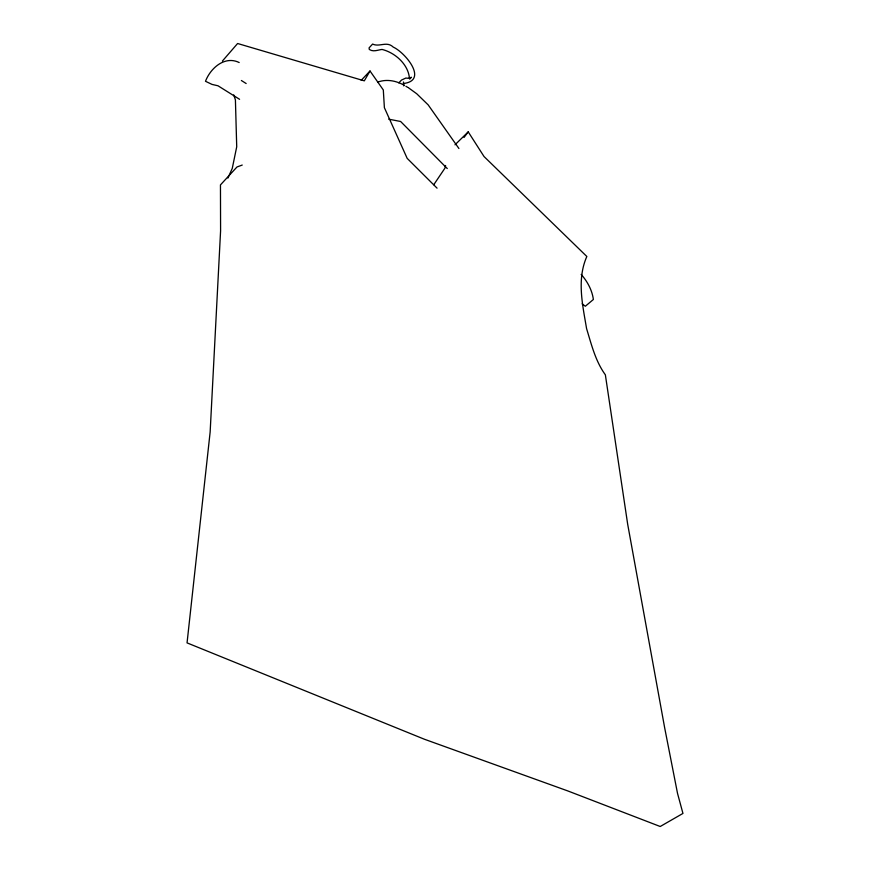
<?xml version="1.0" encoding="UTF-8"?>
<svg xmlns="http://www.w3.org/2000/svg" width="870" height="870" viewBox="0 0 870 870"><rect width="100%" height="100%" fill="white"/><g stroke="black" fill="none" stroke-linecap="round" stroke-linejoin="round"><path stroke-width="1.3" d="M409.433 78.191C408.237 64.326 395.121 52.668 382.039 49.438C377.83 49.916 373.437 52.243 369.293 49.449L369.076 47.872L372.61 44.076C379.385 47.371 386.867 40.792 393.262 47.11C405.126 52.45 428.758 80.627 403.343 83.531M445.603 165.485L444.951 168.127L433.76 184.734M227.918 178.067L232.268 168.378L236.716 146.802L235.411 99.898L233.736 94.884M437.066 188.159L407.171 158.351L384.388 107.695L383.311 89.958L370.011 71.003L364.302 80.845L237.608 43.5L222.415 61.041M464.058 137.416L468.223 131.87L484.046 156.546L586.837 256.487C576.636 279.487 582.606 304.913 586.587 328.642C591.437 344.455 595.482 361.267 605.357 374.807L627.694 524.327L664.626 727.614L677.523 793.386L682.95 813.439L660.21 826.5L567.914 790.971L424.321 739.206L187.05 642.886L210.148 432.009L220.588 230.887L220.458 184.908L236.988 166.975L242.241 165.05M361.213 80.312L370.011 71.003M398.808 82.867L401.516 80.062L405.844 78.05L408.16 78.278L411.456 77.278L409.661 79.126M454.988 144.811L468.223 131.87M377.689 82.139C386.628 78.789 396.296 80.714 404.343 85.358M388.705 119.168L400.624 121.485L447.278 168.552M239.196 62.542C224.677 55.386 210.42 68.295 205.494 81.28L212.03 84.412L218.022 85.793L239.587 99.31M405.909 86.282L407.812 87.391M241.371 80.497L246.156 83.531M408.465 87.772L416.719 93.753L428.171 104.878L458.914 148.498M582.139 303.858L585.347 306.24L593.373 299.487C592.133 290.156 587.37 281.401 581.182 274.431M403.462 81.998L403.756 85.923"/></g></svg>
